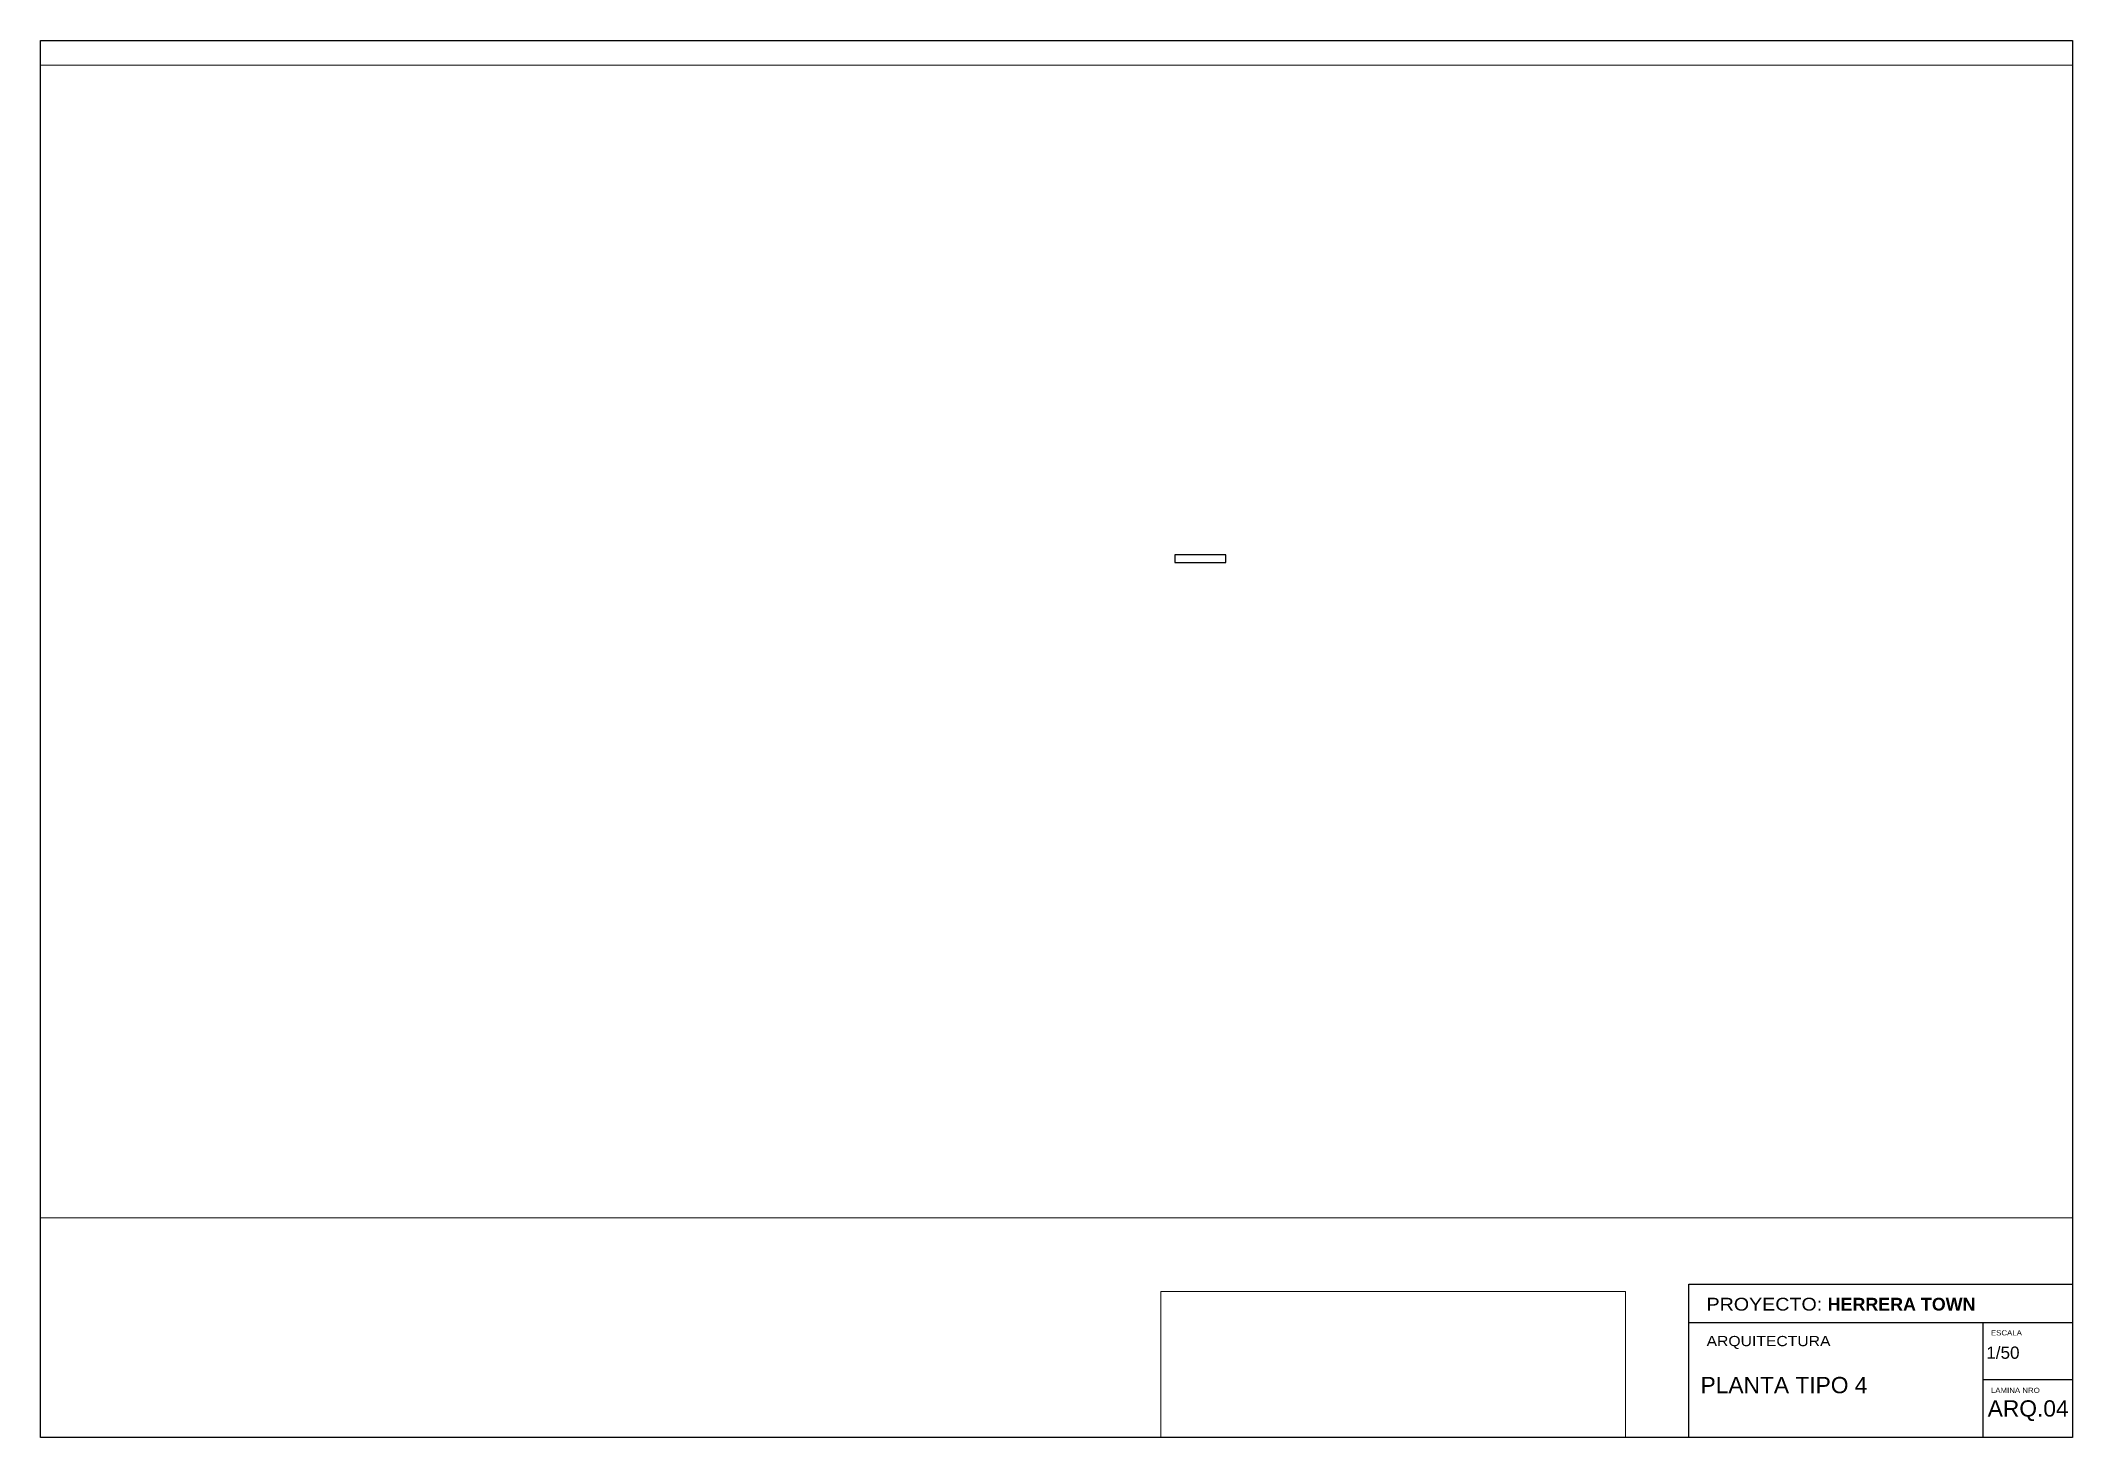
# Paper-space layout '03.P1-P3-ACOT.' of a CAD drawing. Header units: metres. Extents: x 22 to 817, y 20 to 567.
# The model-space entities are those that its viewports show. They can reach past a viewport. Long polylines and large blocks are cut down to what shows.
import ezdxf
from ezdxf.enums import TextEntityAlignment as Align

# ---------------------------------------------------------------- set-up
doc = ezdxf.new("R2010")
doc.units = ezdxf.units.M
doc.header["$LTSCALE"] = 10
for name, color, linetype in [('0.1', 1, 'Continuous'), ('A-Pisos', 1, 'Continuous'), ('NRO.ROTULO', 1, 'Continuous')]:
    doc.layers.add(name, color=color, linetype=linetype)
doc.styles.add('1-50', font='arial.ttf', dxfattribs={"width": 1.1, "height": 0.075})
doc.styles.add('Arial', font='arial.ttf')
doc.styles.add('ROMANS', font='arial.ttf', dxfattribs={"width": 1.02, "height": 1.2})

# ---------------------------------------------------------------- blocks, each defined once
blk = doc.blocks.new('rótulo')
for p, q in [((-35, 45), (-35, 0)), ((0, 22.5), (-35, 22.5))]:
    blk.add_line(p, q)
for points in [[(0, 0), (-794.85, 0), (-794.85, 546.62), (0, 546.62)], [(0, 0), (-150, 0), (-150, 60), (0, 60)]]:
    blk.add_lwpolyline(points, close=True)
blk.add_lwpolyline([(-150, 45), (0, 45)])
at = {"layer": '0.1'}
blk.add_line((0, 45), (0, 0), dxfattribs=at)
at = {"attachment_point": 1, "style": '1-50'}
for s, width, gutter_width, heights, insert, char_height in [('PROYECTO: {\\fArial|b1|i0|c0|p34;HERRERA TOWN}', 176.8359, 1.12, [0], (-143.11, 54.63), 5), ('ARQUITECTURA', 55.379, 1.93, [6.85], (-143.1, 39.7), 4), ('ESCALA', 32.3125, 1.12, [3.99], (-31.86, 41.91), 2), ('LAMINA NRO', 32.3125, 1.12, [3.99], (-31.86, 19.41), 2)]:
    blk.add_mtext_dynamic_manual_height_columns(s, width=width, gutter_width=gutter_width, heights=heights, dxfattribs=dict(at, insert=insert, char_height=char_height))
blk = doc.blocks.new('A$C3C1573BB')
at = {"style": 'ROMANS'}
for tag, p in [('ESCALA', (-15.56, -25.32)), ('TITULO', (-70.23, -37.14)), ('NRO', (-20.74, -36.81))]:
    blk.add_attdef(tag, p, '', height=1.5, dxfattribs=at)

msp = doc.modelspace()

# ---------------------------------------------------------------- linework, layer by layer
at = {"layer": 'A-Pisos'}
msp.add_lwpolyline([(355.696, -176.215), (356.696, -176.215), (356.696, -176.065), (355.696, -176.065)], close=True, dxfattribs=at)

psp = doc.layouts.new('03.P1-P3-ACOT.')

# ---------------------------------------------------------------- block references
at = {"layer": 'A-Pisos'}
psp.add_blockref('rótulo', (816.5, 20.23), dxfattribs=at)
at = {"layer": 'NRO.ROTULO'}
ref = psp.add_blockref('A$C3C1573BB', (880.87, 112.47), dxfattribs=dict(at, xscale=1.593503793837272, yscale=1.593503793837272, zscale=1.593503793837272))
ref.add_attrib('TITULO', 'PLANTA TIPO 4', dxfattribs={"layer": '0', "height": 6.374, "style": 'Arial'}).set_placement((671.04, 43.89), align=Align.TOP_LEFT)
ref.add_attrib('NRO', 'ARQ.04', dxfattribs={"layer": '0', "height": 6.374, "style": 'Arial'}).set_placement((783.38, 34.74), align=Align.TOP_LEFT)
ref.add_attrib('ESCALA', '1/50', dxfattribs={"layer": '0', "height": 4.781, "style": 'Arial'}).set_placement((782.84, 55.78), align=Align.TOP_LEFT)

# ---------------------------------------------------------------- viewports
at = {"layer": 'Defpoints', "view_target_point": (267.985, -282.826)}
psp.add_viewport(center=(419.08, 331.76), size=(794.85, 451.1056), view_center_point=(85.397, 105.066), view_height=22.55528, dxfattribs=at)
psp.add_viewport(center=(550.78, 48.78), size=(181.7, 57.0852), view_center_point=(232.534, 139.984), view_height=28.54258, status=3, dxfattribs=at)

doc.saveas('drawing.dxf')
